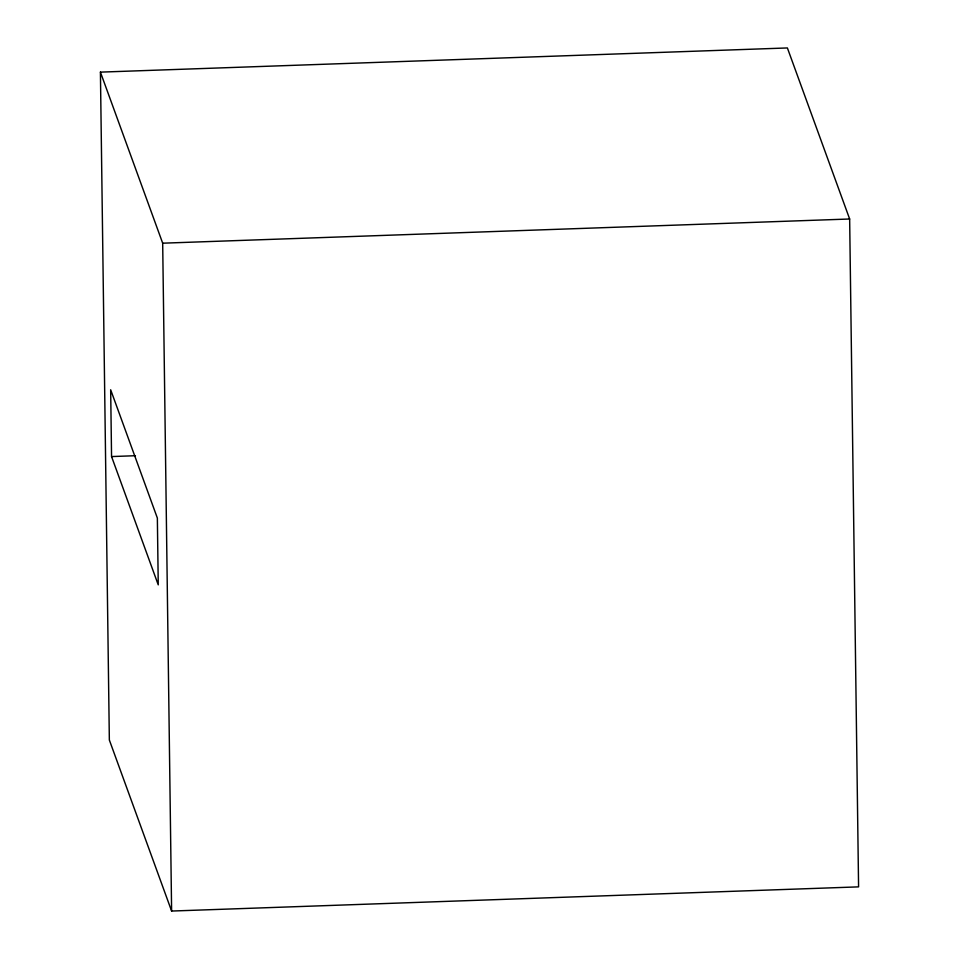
<?xml version="1.0" encoding="UTF-8"?>
<svg xmlns="http://www.w3.org/2000/svg" width="959" height="959" viewBox="0 0 959 959"><rect width="100%" height="100%" fill="white"/><g stroke="black" fill="none" stroke-linecap="round" stroke-linejoin="round"><path stroke-width="1.44" d="M100.419 72.129L787.387 47.95L849.65 219L858.581 886.871L171.613 911.05L109.35 740L100.419 72.129L162.682 243.19L171.613 911.05M162.682 243.19L849.65 219M111.556 456.568L158.247 584.858L157.36 518.064L110.669 389.774L111.556 456.568L135.447 455.717"/></g></svg>
